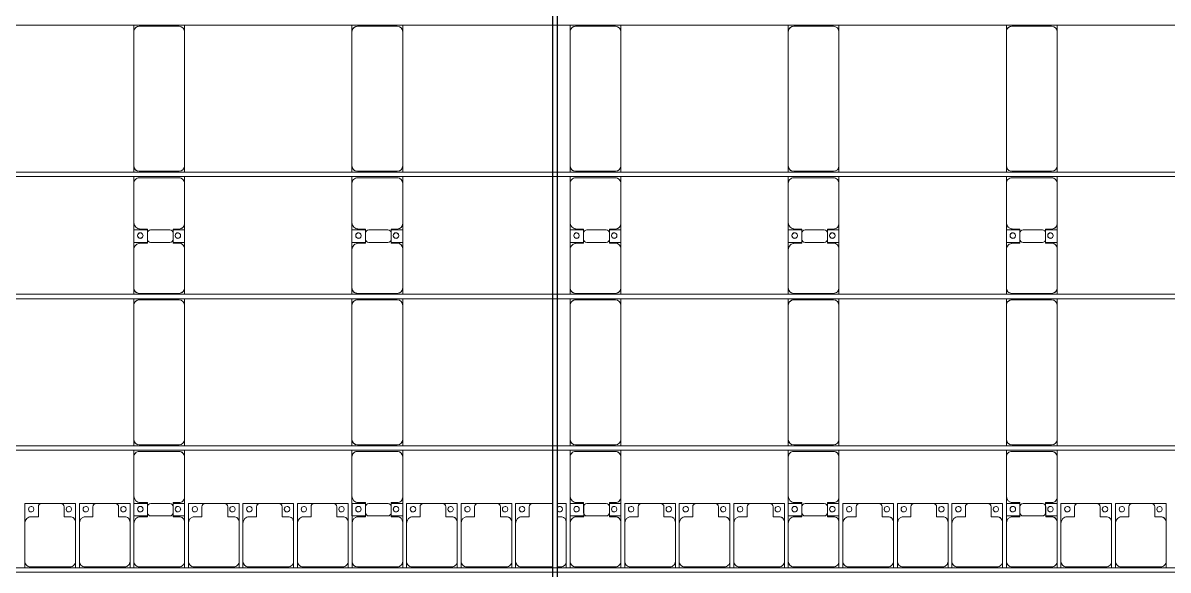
# Model space of a CAD drawing. Header units: millimetres. Extents: x -147246 to 112336, y -213734 to -86506.
# Drawn here: x -85365 to -74865, y -130845 to -125825 of the extents above; entities that cross this region are included whole.
import ezdxf

# ---------------------------------------------------------------- set-up
doc = ezdxf.new("R2010")
doc.units = ezdxf.units.MM
doc.layers.add('A-GENM', color=13, linetype='Continuous', lineweight=9)
doc.layers.add('S-BEAM', color=12, linetype='Continuous', lineweight=9)

# ---------------------------------------------------------------- blocks, each defined once
blk = doc.blocks.new('Dai phao do pin - DẢI PHAO ĐỠ PIN-30292-BỐ TRÍ KHUNG KẾT CẤU BÈ PIN 05')
at = {"layer": 'A-GENM', "color": 7}
for p, q in [((29439, 223), (29500, 223)), ((30730, 223), (29500, 223)), ((30730, 223), (30789, 223)), ((30829, 223), (30890, 223)), ((31260, 223), (30890, 223)), ((31260, 223), (31432, 223)), ((31318, 223), (31490, 223)), ((31318, 118), (31318, 223)), ((31432, 223), (31432, 118)), ((31850, 223), (31490, 223)), ((31850, 223), (31909, 223)), ((31949, 223), (32010, 223)), ((33240, 223), (32010, 223)), ((33240, 223), (33299, 223)), ((33339, 223), (33400, 223)), ((33770, 223), (33400, 223)), ((33770, 223), (33942, 223)), ((33942, 223), (33942, 118)), ((29450, 173), (29450, -192)), ((30780, -192), (30780, 173)), ((30840, 173), (30840, -192)), ((31310, 118), (31310, 173)), ((31402, 118), (31310, 118)), ((31440, 118), (31348, 118)), ((31440, 173), (31440, 118)), ((31900, -192), (31900, 173)), ((31960, 173), (31960, -192)), ((33290, -192), (33290, 173)), ((33350, 173), (33350, -192)), ((33820, 118), (33820, 173)), ((33912, 118), (33820, 118)), ((31318, 88), (31318, -88)), ((31432, -88), (31432, 88)), ((33942, -88), (33942, 88)), ((31310, -182), (31310, -118)), ((31310, -118), (31402, -118)), ((31318, -242), (31318, -118)), ((31348, -118), (31440, -118)), ((31432, -118), (31432, -242)), ((31440, -118), (31440, -182)), ((33820, -182), (33820, -118)), ((33820, -118), (33912, -118)), ((33942, -118), (33942, -242)), ((29500, -242), (29439, -242)), ((29500, -242), (30730, -242)), ((30789, -242), (30730, -242)), ((30890, -242), (30829, -242)), ((30890, -242), (31250, -242)), ((31432, -242), (31250, -242)), ((31500, -242), (31318, -242)), ((31500, -242), (31850, -242)), ((31909, -242), (31850, -242)), ((32010, -242), (31949, -242)), ((32010, -242), (33240, -242)), ((33299, -242), (33240, -242)), ((33400, -242), (33339, -242)), ((33400, -242), (33760, -242)), ((33942, -242), (33760, -242))]:
    blk.add_line(p, q, dxfattribs=at)
for centre, radius, start, end in [((29500, 173), 50, 90, 180), ((29500, 173), 50, 90, 180), ((30730, 173), 50, 0, 90), ((30730, 173), 50, 45, 90), ((30890, 173), 50, 90, 180), ((31260, 173), 50, 0, 90), ((31490, 173), 50, 90, 180), ((31850, 173), 50, 0, 90), ((32010, 173), 50, 90, 180), ((32010, 173), 50, 90, 180), ((33240, 173), 50, 0, 90), ((33240, 173), 50, 45, 90), ((33400, 173), 50, 90, 180), ((33770, 173), 50, 360, 90), ((30890, 173), 50, 135, 180), ((31260, 173), 50, 0, 45), ((31348, 88), 30, 90, 180), ((31369, 162), 25, 360, 180), ((31369, 162), 25, 180, 360), ((31371, 162), 25, 0, 180), ((31371, 162), 25, 180, 0), ((31402, 88), 30, 0, 90), ((31490, 173), 50, 135, 180), ((31850, 173), 50, 0, 45), ((33400, 173), 50, 135, 180), ((33770, 173), 50, 360, 45), ((33879, 162), 25, 360, 180), ((33879, 162), 25, 180, 360), ((33912, 88), 30, 0, 90), ((31348, -88), 30, 180, 270), ((31402, -88), 30, 270, 0), ((33912, -88), 30, 270, 0), ((29500, -192), 50, 180, 270), ((29500, -192), 50, 180, 255), ((30730, -192), 50, 270, 0), ((30730, -192), 50, 270, 345), ((30890, -192), 50, 180, 270), ((30890, -192), 50, 180, 225), ((31250, -182), 60, 270, 360), ((31250, -182), 60, 330, 0), ((31369, -183), 25, 360, 180), ((31369, -183), 25, 180, 360), ((31371, -183), 25, 360, 180), ((31371, -183), 25, 180, 360), ((31500, -182), 60, 180, 270), ((31500, -182), 60, 180, 210), ((31850, -192), 50, 270, 360), ((31850, -192), 50, 315, 0), ((32010, -192), 50, 180, 270), ((32010, -192), 50, 180, 255), ((33240, -192), 50, 270, 0), ((33240, -192), 50, 270, 345), ((33400, -192), 50, 180, 270), ((33400, -192), 50, 180, 225), ((33760, -182), 60, 270, 360), ((33760, -182), 60, 330, 360), ((33879, -183), 25, 0, 180), ((33879, -183), 25, 180, 0)]:
    blk.add_arc(centre, radius, start, end, dxfattribs=at)
blk = doc.blocks.new('Dai phao do pin - DẢI PHAO ĐỠ PIN-30323-BỐ TRÍ KHUNG KẾT CẤU BÈ PIN 05')
at = {"layer": 'A-GENM', "color": 7}
for p, q in [((29439, 223), (29500, 223)), ((30730, 223), (29500, 223)), ((30730, 223), (30789, 223)), ((30829, 223), (30890, 223)), ((31260, 223), (30890, 223)), ((31260, 223), (31432, 223)), ((31318, 223), (31490, 223)), ((31318, 118), (31318, 223)), ((31432, 223), (31432, 118)), ((31850, 223), (31490, 223)), ((31850, 223), (31909, 223)), ((31949, 223), (32010, 223)), ((33240, 223), (32010, 223)), ((33240, 223), (33299, 223)), ((33339, 223), (33400, 223)), ((33770, 223), (33400, 223)), ((33770, 223), (33942, 223)), ((33942, 223), (33942, 118)), ((29450, 173), (29450, -192)), ((30780, -192), (30780, 173)), ((30840, 173), (30840, -192)), ((31310, 118), (31310, 173)), ((31402, 118), (31310, 118)), ((31440, 118), (31348, 118)), ((31440, 173), (31440, 118)), ((31900, -192), (31900, 173)), ((31960, 173), (31960, -192)), ((33290, -192), (33290, 173)), ((33350, 173), (33350, -192)), ((33820, 118), (33820, 173)), ((33912, 118), (33820, 118)), ((31318, 88), (31318, -88)), ((31432, -88), (31432, 88)), ((33942, -88), (33942, 88)), ((31310, -182), (31310, -118)), ((31310, -118), (31402, -118)), ((31318, -242), (31318, -118)), ((31348, -118), (31440, -118)), ((31432, -118), (31432, -242)), ((31440, -118), (31440, -182)), ((33820, -182), (33820, -118)), ((33820, -118), (33912, -118)), ((33942, -118), (33942, -242)), ((29500, -242), (29439, -242)), ((29500, -242), (30730, -242)), ((30789, -242), (30730, -242)), ((30890, -242), (30829, -242)), ((30890, -242), (31250, -242)), ((31432, -242), (31250, -242)), ((31500, -242), (31318, -242)), ((31500, -242), (31850, -242)), ((31909, -242), (31850, -242)), ((32010, -242), (31949, -242)), ((32010, -242), (33240, -242)), ((33299, -242), (33240, -242)), ((33400, -242), (33339, -242)), ((33400, -242), (33760, -242)), ((33942, -242), (33760, -242))]:
    blk.add_line(p, q, dxfattribs=at)
for centre, radius, start, end in [((29500, 173), 50, 90, 180), ((29500, 173), 50, 90, 180), ((30730, 173), 50, 0, 90), ((30730, 173), 50, 45, 90), ((30890, 173), 50, 90, 180), ((31260, 173), 50, 0, 90), ((31490, 173), 50, 90, 180), ((31850, 173), 50, 0, 90), ((32010, 173), 50, 90, 180), ((32010, 173), 50, 90, 180), ((33240, 173), 50, 0, 90), ((33240, 173), 50, 45, 90), ((33400, 173), 50, 90, 180), ((33770, 173), 50, 360, 90), ((30890, 173), 50, 135, 180), ((31260, 173), 50, 0, 45), ((31348, 88), 30, 90, 180), ((31369, 162), 25, 360, 180), ((31369, 162), 25, 180, 360), ((31371, 162), 25, 0, 180), ((31371, 162), 25, 180, 0), ((31402, 88), 30, 0, 90), ((31490, 173), 50, 135, 180), ((31850, 173), 50, 0, 45), ((33400, 173), 50, 135, 180), ((33770, 173), 50, 360, 45), ((33879, 162), 25, 360, 180), ((33879, 162), 25, 180, 360), ((33912, 88), 30, 0, 90), ((31348, -88), 30, 180, 270), ((31402, -88), 30, 270, 0), ((33912, -88), 30, 270, 0), ((29500, -192), 50, 180, 270), ((29500, -192), 50, 180, 255), ((30730, -192), 50, 270, 0), ((30730, -192), 50, 270, 345), ((30890, -192), 50, 180, 270), ((30890, -192), 50, 180, 225), ((31250, -182), 60, 270, 360), ((31250, -182), 60, 330, 0), ((31369, -183), 25, 360, 180), ((31369, -183), 25, 180, 360), ((31371, -183), 25, 360, 180), ((31371, -183), 25, 180, 360), ((31500, -182), 60, 180, 270), ((31500, -182), 60, 180, 210), ((31850, -192), 50, 270, 360), ((31850, -192), 50, 315, 353.6636), ((32010, -192), 50, 180, 270), ((32010, -192), 50, 186.3361, 255), ((33240, -192), 50, 270, 0), ((33240, -192), 50, 270, 345), ((33400, -192), 50, 180, 270), ((33400, -192), 50, 186.3297, 225), ((33760, -182), 60, 270, 360), ((33760, -182), 60, 330, 360), ((33879, -183), 25, 0, 180), ((33879, -183), 25, 180, 0)]:
    blk.add_arc(centre, radius, start, end, dxfattribs=at)
blk = doc.blocks.new('Dai phao do pin - DẢI PHAO ĐỠ PIN-30354-BỐ TRÍ KHUNG KẾT CẤU BÈ PIN 05')
at = {"layer": 'A-GENM', "color": 7}
for p, q in [((29439, 223), (29500, 223)), ((30730, 223), (29500, 223)), ((30730, 223), (30789, 223)), ((30829, 223), (30890, 223)), ((31260, 223), (30890, 223)), ((31260, 223), (31432, 223)), ((31318, 223), (31490, 223)), ((31318, 118), (31318, 223)), ((31432, 223), (31432, 118)), ((31850, 223), (31490, 223)), ((31850, 223), (31909, 223)), ((31949, 223), (32010, 223)), ((33240, 223), (32010, 223)), ((33240, 223), (33299, 223)), ((33339, 223), (33400, 223)), ((33770, 223), (33400, 223)), ((33770, 223), (33942, 223)), ((33942, 223), (33942, 118)), ((29450, 173), (29450, -192)), ((30780, -192), (30780, 173)), ((30840, 173), (30840, -192)), ((31310, 118), (31310, 173)), ((31402, 118), (31310, 118)), ((31440, 118), (31348, 118)), ((31440, 173), (31440, 118)), ((31900, -192), (31900, 173)), ((31960, 173), (31960, -192)), ((33290, -192), (33290, 173)), ((33350, 173), (33350, -192)), ((33820, 118), (33820, 173)), ((33912, 118), (33820, 118)), ((31318, 88), (31318, -88)), ((31432, -88), (31432, 88)), ((33942, -88), (33942, 88)), ((31310, -182), (31310, -118)), ((31310, -118), (31402, -118)), ((31318, -242), (31318, -118)), ((31348, -118), (31440, -118)), ((31432, -118), (31432, -242)), ((31440, -118), (31440, -182)), ((33820, -182), (33820, -118)), ((33820, -118), (33912, -118)), ((33942, -118), (33942, -242)), ((29500, -242), (29439, -242)), ((29500, -242), (30730, -242)), ((30789, -242), (30730, -242)), ((30890, -242), (30829, -242)), ((30890, -242), (31250, -242)), ((31432, -242), (31250, -242)), ((31500, -242), (31318, -242)), ((31500, -242), (31850, -242)), ((31909, -242), (31850, -242)), ((32010, -242), (31949, -242)), ((32010, -242), (33240, -242)), ((33299, -242), (33240, -242)), ((33400, -242), (33339, -242)), ((33400, -242), (33760, -242)), ((33942, -242), (33760, -242))]:
    blk.add_line(p, q, dxfattribs=at)
for centre, radius, start, end in [((29500, 173), 50, 90, 180), ((29500, 173), 50, 90, 180), ((30730, 173), 50, 0, 90), ((30730, 173), 50, 45, 90), ((30890, 173), 50, 90, 180), ((31260, 173), 50, 0, 90), ((31490, 173), 50, 90, 180), ((31850, 173), 50, 0, 90), ((32010, 173), 50, 90, 180), ((32010, 173), 50, 90, 180), ((33240, 173), 50, 0, 90), ((33240, 173), 50, 45, 90), ((33400, 173), 50, 90, 180), ((33770, 173), 50, 360, 90), ((30890, 173), 50, 135, 180), ((31260, 173), 50, 0, 45), ((31348, 88), 30, 90, 180), ((31369, 162), 25, 360, 180), ((31369, 162), 25, 180, 360), ((31371, 162), 25, 0, 180), ((31371, 162), 25, 180, 0), ((31402, 88), 30, 0, 90), ((31490, 173), 50, 135, 180), ((31850, 173), 50, 0, 45), ((33400, 173), 50, 135, 180), ((33770, 173), 50, 360, 45), ((33879, 162), 25, 360, 180), ((33879, 162), 25, 180, 360), ((33912, 88), 30, 0, 90), ((31348, -88), 30, 180, 270), ((31402, -88), 30, 270, 0), ((33912, -88), 30, 270, 0), ((29500, -192), 50, 180, 270), ((29500, -192), 50, 180, 255), ((30730, -192), 50, 270, 0), ((30730, -192), 50, 270, 345), ((30890, -192), 50, 180, 270), ((30890, -192), 50, 180, 225), ((31250, -182), 60, 270, 360), ((31250, -182), 60, 330, 0), ((31369, -183), 25, 360, 180), ((31369, -183), 25, 180, 360), ((31371, -183), 25, 360, 180), ((31371, -183), 25, 180, 360), ((31500, -182), 60, 180, 270), ((31500, -182), 60, 180, 210), ((31850, -192), 50, 270, 360), ((31850, -192), 50, 315, 0), ((32010, -192), 50, 180, 270), ((32010, -192), 50, 180, 255), ((33240, -192), 50, 270, 0), ((33240, -192), 50, 270, 345), ((33400, -192), 50, 180, 270), ((33400, -192), 50, 180, 225), ((33760, -182), 60, 270, 360), ((33760, -182), 60, 330, 360), ((33879, -183), 25, 0, 180), ((33879, -183), 25, 180, 0)]:
    blk.add_arc(centre, radius, start, end, dxfattribs=at)
blk = doc.blocks.new('Dai phao do pin - DẢI PHAO ĐỠ PIN-30385-BỐ TRÍ KHUNG KẾT CẤU BÈ PIN 05')
at = {"layer": 'A-GENM', "color": 7}
for p, q in [((29439, 223), (29500, 223)), ((30730, 223), (29500, 223)), ((30730, 223), (30789, 223)), ((30829, 223), (30890, 223)), ((31260, 223), (30890, 223)), ((31260, 223), (31432, 223)), ((31318, 223), (31490, 223)), ((31318, 118), (31318, 223)), ((31432, 223), (31432, 118)), ((31850, 223), (31490, 223)), ((31850, 223), (31909, 223)), ((31949, 223), (32010, 223)), ((33240, 223), (32010, 223)), ((33240, 223), (33299, 223)), ((33339, 223), (33400, 223)), ((33770, 223), (33400, 223)), ((33770, 223), (33942, 223)), ((33942, 223), (33942, 118)), ((29450, 173), (29450, -192)), ((30780, -192), (30780, 173)), ((30840, 173), (30840, -192)), ((31310, 118), (31310, 173)), ((31402, 118), (31310, 118)), ((31440, 118), (31348, 118)), ((31440, 173), (31440, 118)), ((31900, -192), (31900, 173)), ((31960, 173), (31960, -192)), ((33290, -192), (33290, 173)), ((33350, 173), (33350, -192)), ((33820, 118), (33820, 173)), ((33912, 118), (33820, 118)), ((31318, 88), (31318, -88)), ((31432, -88), (31432, 88)), ((33942, -88), (33942, 88)), ((31310, -182), (31310, -118)), ((31310, -118), (31402, -118)), ((31318, -242), (31318, -118)), ((31348, -118), (31440, -118)), ((31432, -118), (31432, -242)), ((31440, -118), (31440, -182)), ((33820, -182), (33820, -118)), ((33820, -118), (33912, -118)), ((33942, -118), (33942, -242)), ((29500, -242), (29439, -242)), ((29500, -242), (30730, -242)), ((30789, -242), (30730, -242)), ((30890, -242), (30829, -242)), ((30890, -242), (31250, -242)), ((31432, -242), (31250, -242)), ((31500, -242), (31318, -242)), ((31500, -242), (31850, -242)), ((31909, -242), (31850, -242)), ((32010, -242), (31949, -242)), ((32010, -242), (33240, -242)), ((33299, -242), (33240, -242)), ((33400, -242), (33339, -242)), ((33400, -242), (33760, -242)), ((33942, -242), (33760, -242))]:
    blk.add_line(p, q, dxfattribs=at)
for centre, radius, start, end in [((29500, 173), 50, 90, 180), ((29500, 173), 50, 90, 180), ((30730, 173), 50, 0, 90), ((30730, 173), 50, 45, 90), ((30890, 173), 50, 90, 180), ((31260, 173), 50, 0, 90), ((31490, 173), 50, 90, 180), ((31850, 173), 50, 0, 90), ((32010, 173), 50, 90, 180), ((32010, 173), 50, 90, 180), ((33240, 173), 50, 0, 90), ((33240, 173), 50, 45, 90), ((33400, 173), 50, 90, 180), ((33770, 173), 50, 360, 90), ((30890, 173), 50, 135, 180), ((31260, 173), 50, 0, 45), ((31348, 88), 30, 90, 180), ((31369, 162), 25, 360, 180), ((31369, 162), 25, 180, 360), ((31371, 162), 25, 0, 180), ((31371, 162), 25, 180, 0), ((31402, 88), 30, 0, 90), ((31490, 173), 50, 135, 180), ((31850, 173), 50, 0, 45), ((33400, 173), 50, 135, 180), ((33770, 173), 50, 360, 45), ((33879, 162), 25, 360, 180), ((33879, 162), 25, 180, 360), ((33912, 88), 30, 0, 90), ((31348, -88), 30, 180, 270), ((31402, -88), 30, 270, 0), ((33912, -88), 30, 270, 0), ((29500, -192), 50, 180, 270), ((29500, -192), 50, 180, 255), ((30730, -192), 50, 270, 0), ((30730, -192), 50, 270, 345), ((30890, -192), 50, 180, 270), ((30890, -192), 50, 180, 225), ((31250, -182), 60, 270, 360), ((31250, -182), 60, 330, 0), ((31369, -183), 25, 360, 180), ((31369, -183), 25, 180, 360), ((31371, -183), 25, 360, 180), ((31371, -183), 25, 180, 360), ((31500, -182), 60, 180, 270), ((31500, -182), 60, 180, 210), ((31850, -192), 50, 270, 360), ((31850, -192), 50, 315, 0), ((32010, -192), 50, 180, 270), ((32010, -192), 50, 180, 255), ((33240, -192), 50, 270, 0), ((33240, -192), 50, 270, 345), ((33400, -192), 50, 180, 270), ((33400, -192), 50, 180, 225), ((33760, -182), 60, 270, 360), ((33760, -182), 60, 330, 360), ((33879, -183), 25, 0, 180), ((33879, -183), 25, 180, 0)]:
    blk.add_arc(centre, radius, start, end, dxfattribs=at)
blk = doc.blocks.new('Dai phao do pin - DẢI PHAO ĐỠ PIN-30416-BỐ TRÍ KHUNG KẾT CẤU BÈ PIN 05')
at = {"layer": 'A-GENM', "color": 7}
for p, q in [((29439, 223), (29500, 223)), ((30730, 223), (29500, 223)), ((30730, 223), (30789, 223)), ((30829, 223), (30890, 223)), ((31260, 223), (30890, 223)), ((31260, 223), (31432, 223)), ((31318, 223), (31490, 223)), ((31318, 118), (31318, 223)), ((31432, 223), (31432, 118)), ((31850, 223), (31490, 223)), ((31850, 223), (31909, 223)), ((31949, 223), (32010, 223)), ((33240, 223), (32010, 223)), ((33240, 223), (33299, 223)), ((33339, 223), (33400, 223)), ((33770, 223), (33400, 223)), ((33770, 223), (33942, 223)), ((33942, 223), (33942, 118)), ((29450, 173), (29450, -192)), ((30780, -192), (30780, 173)), ((30840, 173), (30840, -192)), ((31310, 118), (31310, 173)), ((31402, 118), (31310, 118)), ((31440, 118), (31348, 118)), ((31440, 173), (31440, 118)), ((31900, -192), (31900, 173)), ((31960, 173), (31960, -192)), ((33290, -192), (33290, 173)), ((33350, 173), (33350, -192)), ((33820, 118), (33820, 173)), ((33912, 118), (33820, 118)), ((31318, 88), (31318, -88)), ((31432, -88), (31432, 88)), ((33942, -88), (33942, 88)), ((31310, -182), (31310, -118)), ((31310, -118), (31402, -118)), ((31318, -242), (31318, -118)), ((31348, -118), (31440, -118)), ((31432, -118), (31432, -242)), ((31440, -118), (31440, -182)), ((33820, -182), (33820, -118)), ((33820, -118), (33912, -118)), ((33942, -118), (33942, -242)), ((29500, -242), (29439, -242)), ((29500, -242), (30730, -242)), ((30789, -242), (30730, -242)), ((30890, -242), (30829, -242)), ((30890, -242), (31250, -242)), ((31432, -242), (31250, -242)), ((31500, -242), (31318, -242)), ((31500, -242), (31850, -242)), ((31909, -242), (31850, -242)), ((32010, -242), (31949, -242)), ((32010, -242), (33240, -242)), ((33299, -242), (33240, -242)), ((33400, -242), (33339, -242)), ((33400, -242), (33760, -242)), ((33942, -242), (33760, -242))]:
    blk.add_line(p, q, dxfattribs=at)
for centre, radius, start, end in [((29500, 173), 50, 90, 180), ((29500, 173), 50, 90, 180), ((30730, 173), 50, 0, 90), ((30730, 173), 50, 45, 90), ((30890, 173), 50, 90, 180), ((31260, 173), 50, 0, 90), ((31490, 173), 50, 90, 180), ((31850, 173), 50, 0, 90), ((32010, 173), 50, 90, 180), ((32010, 173), 50, 90, 180), ((33240, 173), 50, 0, 90), ((33240, 173), 50, 45, 90), ((33400, 173), 50, 90, 180), ((33770, 173), 50, 360, 90), ((30890, 173), 50, 135, 180), ((31260, 173), 50, 0, 45), ((31348, 88), 30, 90, 180), ((31369, 162), 25, 360, 180), ((31369, 162), 25, 180, 360), ((31371, 162), 25, 0, 180), ((31371, 162), 25, 180, 0), ((31402, 88), 30, 0, 90), ((31490, 173), 50, 135, 180), ((31850, 173), 50, 0, 45), ((33400, 173), 50, 135, 180), ((33770, 173), 50, 360, 45), ((33879, 162), 25, 360, 180), ((33879, 162), 25, 180, 360), ((33912, 88), 30, 0, 90), ((31348, -88), 30, 180, 270), ((31402, -88), 30, 270, 0), ((33912, -88), 30, 270, 0), ((29500, -192), 50, 180, 270), ((29500, -192), 50, 180, 255), ((30730, -192), 50, 270, 0), ((30730, -192), 50, 270, 345), ((30890, -192), 50, 180, 270), ((30890, -192), 50, 180, 225), ((31250, -182), 60, 270, 360), ((31250, -182), 60, 330, 0), ((31369, -183), 25, 360, 180), ((31369, -183), 25, 180, 360), ((31371, -183), 25, 360, 180), ((31371, -183), 25, 180, 360), ((31500, -182), 60, 180, 270), ((31500, -182), 60, 180, 210), ((31850, -192), 50, 270, 360), ((31850, -192), 50, 315, 0), ((32010, -192), 50, 180, 270), ((32010, -192), 50, 180, 255), ((33240, -192), 50, 270, 0), ((33240, -192), 50, 270, 345), ((33400, -192), 50, 180, 270), ((33400, -192), 50, 180, 225), ((33760, -182), 60, 270, 360), ((33760, -182), 60, 330, 360), ((33879, -183), 25, 0, 180), ((33879, -183), 25, 180, 0)]:
    blk.add_arc(centre, radius, start, end, dxfattribs=at)
blk = doc.blocks.new('Dải phao đi lại kèm đỡ invester - DẢI PHAO ĐI LẠI-14853-BỐ TRÍ KHUNG KẾT CẤU BÈ PIN 05')
at = {"layer": 'A-GENM', "color": 7}
for p, q in [((54758, 1312), (54912, 1312)), ((54758, 1130), (54758, 1312)), ((54882, 1282), (54882, 1190)), ((55088, 1312), (54912, 1312)), ((55088, 1312), (55223, 1312)), ((55118, 1190), (55118, 1282)), ((55223, 1312), (55223, 1140)), ((55258, 1312), (55412, 1312)), ((55258, 1130), (55258, 1312)), ((55382, 1282), (55382, 1190)), ((55588, 1312), (55412, 1312)), ((55588, 1312), (55723, 1312)), ((55618, 1190), (55618, 1282)), ((55723, 1312), (55723, 1140)), ((55758, 1312), (55882, 1312)), ((55758, 1130), (55758, 1312)), ((55882, 1282), (55882, 1190)), ((56088, 1312), (55912, 1312)), ((56118, 1312), (56223, 1312)), ((56118, 1190), (56118, 1282)), ((56223, 1312), (56223, 1140)), ((56258, 1312), (56412, 1312)), ((56258, 1130), (56258, 1312)), ((56382, 1282), (56382, 1190)), ((56588, 1312), (56412, 1312)), ((56588, 1312), (56723, 1312)), ((56618, 1190), (56618, 1282)), ((56723, 1312), (56723, 1140)), ((56758, 1312), (56912, 1312)), ((56758, 1130), (56758, 1312)), ((56882, 1282), (56882, 1190)), ((57088, 1312), (56912, 1312)), ((57088, 1312), (57223, 1312)), ((57118, 1190), (57118, 1282)), ((57223, 1312), (57223, 1140)), ((57258, 1312), (57412, 1312)), ((57258, 1130), (57258, 1312)), ((57382, 1282), (57382, 1190)), ((57588, 1312), (57412, 1312)), ((57588, 1312), (57723, 1312)), ((57618, 1190), (57618, 1282)), ((57723, 1312), (57723, 1140)), ((57758, 1312), (57882, 1312)), ((57758, 1130), (57758, 1312)), ((57882, 1282), (57882, 1190)), ((58088, 1312), (57912, 1312)), ((58118, 1312), (58223, 1312)), ((58118, 1190), (58118, 1282)), ((58223, 1312), (58223, 1140)), ((58258, 1312), (58412, 1312)), ((58258, 1130), (58258, 1312)), ((58382, 1282), (58382, 1190)), ((58588, 1312), (58412, 1312)), ((58588, 1312), (58723, 1312)), ((58618, 1190), (58618, 1282)), ((58723, 1312), (58723, 1140)), ((58758, 1312), (58912, 1312)), ((58758, 1130), (58758, 1312)), ((58882, 1282), (58882, 1190)), ((59088, 1312), (58912, 1312)), ((59088, 1312), (59223, 1312)), ((59118, 1190), (59118, 1282)), ((59223, 1312), (59223, 1140)), ((59258, 1312), (59412, 1312)), ((59258, 1130), (59258, 1312)), ((59382, 1282), (59382, 1190)), ((59588, 1312), (59412, 1312)), ((59588, 1312), (59600, 1312)), ((59640, 1312), (59723, 1312)), ((59723, 1312), (59723, 1140)), ((59758, 1312), (59882, 1312)), ((59758, 1130), (59758, 1312)), ((59882, 1282), (59882, 1190)), ((60088, 1312), (59912, 1312)), ((60118, 1312), (60223, 1312)), ((60118, 1190), (60118, 1282)), ((60223, 1312), (60223, 1140)), ((60258, 1312), (60412, 1312)), ((60258, 1130), (60258, 1312)), ((60382, 1282), (60382, 1190)), ((60588, 1312), (60412, 1312)), ((60588, 1312), (60723, 1312)), ((60618, 1190), (60618, 1282)), ((60723, 1312), (60723, 1140)), ((60758, 1312), (60912, 1312)), ((60758, 1130), (60758, 1312)), ((60882, 1282), (60882, 1190)), ((61088, 1312), (60912, 1312)), ((61088, 1312), (61223, 1312)), ((61118, 1190), (61118, 1282)), ((61223, 1312), (61223, 1140)), ((61258, 1312), (61412, 1312)), ((61258, 1130), (61258, 1312)), ((61382, 1282), (61382, 1190)), ((61588, 1312), (61412, 1312)), ((61588, 1312), (61723, 1312)), ((61618, 1190), (61618, 1282)), ((61723, 1312), (61723, 1140)), ((61758, 1312), (61882, 1312)), ((61758, 1130), (61758, 1312)), ((61882, 1282), (61882, 1190)), ((62088, 1312), (61912, 1312)), ((62118, 1312), (62223, 1312)), ((62118, 1190), (62118, 1282)), ((62223, 1312), (62223, 1140)), ((62258, 1312), (62412, 1312)), ((62258, 1130), (62258, 1312)), ((62382, 1282), (62382, 1190)), ((62588, 1312), (62412, 1312)), ((62588, 1312), (62723, 1312)), ((62618, 1190), (62618, 1282)), ((62723, 1312), (62723, 1140)), ((62758, 1312), (62912, 1312)), ((62758, 1130), (62758, 1312)), ((62882, 1282), (62882, 1190)), ((63088, 1312), (62912, 1312)), ((63088, 1312), (63223, 1312)), ((63118, 1190), (63118, 1282)), ((63223, 1312), (63223, 1140)), ((63258, 1312), (63412, 1312)), ((63258, 1130), (63258, 1312)), ((63382, 1282), (63382, 1190)), ((63588, 1312), (63412, 1312)), ((63588, 1312), (63723, 1312)), ((63618, 1190), (63618, 1282)), ((63723, 1312), (63723, 1140)), ((63758, 1312), (63882, 1312)), ((63758, 1130), (63758, 1312)), ((63882, 1282), (63882, 1190)), ((64088, 1312), (63912, 1312)), ((64118, 1312), (64223, 1312)), ((64118, 1190), (64118, 1282)), ((64223, 1312), (64223, 1140)), ((64258, 1312), (64412, 1312)), ((64258, 1130), (64258, 1312)), ((64382, 1282), (64382, 1190)), ((64588, 1312), (64412, 1312)), ((64588, 1312), (64723, 1312)), ((64618, 1190), (64618, 1282)), ((64723, 1312), (64723, 1140)), ((64758, 1312), (64912, 1312)), ((64758, 1130), (64758, 1312)), ((64882, 1282), (64882, 1190)), ((65088, 1312), (64912, 1312)), ((65088, 1312), (65223, 1312)), ((65118, 1190), (65118, 1282)), ((65223, 1312), (65223, 1140)), ((54882, 1190), (54818, 1190)), ((55173, 1190), (55118, 1190)), ((55382, 1190), (55318, 1190)), ((55673, 1190), (55618, 1190)), ((55882, 1190), (55818, 1190)), ((56173, 1190), (56118, 1190)), ((56382, 1190), (56318, 1190)), ((56673, 1190), (56618, 1190)), ((56882, 1190), (56818, 1190)), ((57173, 1190), (57118, 1190)), ((57382, 1190), (57318, 1190)), ((57673, 1190), (57618, 1190)), ((57882, 1190), (57818, 1190)), ((58173, 1190), (58118, 1190)), ((58382, 1190), (58318, 1190)), ((58673, 1190), (58618, 1190)), ((58882, 1190), (58818, 1190)), ((59173, 1190), (59118, 1190)), ((59382, 1190), (59318, 1190)), ((59673, 1190), (59640, 1190)), ((59882, 1190), (59818, 1190)), ((60173, 1190), (60118, 1190)), ((60382, 1190), (60318, 1190)), ((60673, 1190), (60618, 1190)), ((60882, 1190), (60818, 1190)), ((61173, 1190), (61118, 1190)), ((61382, 1190), (61318, 1190)), ((61673, 1190), (61618, 1190)), ((61882, 1190), (61818, 1190)), ((62173, 1190), (62118, 1190)), ((62382, 1190), (62318, 1190)), ((62673, 1190), (62618, 1190)), ((62882, 1190), (62818, 1190)), ((63173, 1190), (63118, 1190)), ((63382, 1190), (63318, 1190)), ((63673, 1190), (63618, 1190)), ((63882, 1190), (63818, 1190)), ((64173, 1190), (64118, 1190)), ((64382, 1190), (64318, 1190)), ((64673, 1190), (64618, 1190)), ((64882, 1190), (64818, 1190)), ((65173, 1190), (65118, 1190)), ((54758, 1130), (54758, 780)), ((55223, 780), (55223, 1140)), ((55258, 1130), (55258, 780)), ((55723, 780), (55723, 1140)), ((55758, 1130), (55758, 780)), ((56223, 780), (56223, 1140)), ((56258, 1130), (56258, 780)), ((56723, 780), (56723, 1140)), ((56758, 1130), (56758, 780)), ((57223, 780), (57223, 1140)), ((57258, 1130), (57258, 780)), ((57723, 780), (57723, 1140)), ((57758, 1130), (57758, 780)), ((58223, 780), (58223, 1140)), ((58258, 1130), (58258, 780)), ((58723, 780), (58723, 1140)), ((58758, 1130), (58758, 780)), ((59223, 780), (59223, 1140)), ((59258, 1130), (59258, 780)), ((59723, 780), (59723, 1140)), ((59758, 1130), (59758, 780)), ((60223, 780), (60223, 1140)), ((60258, 1130), (60258, 780)), ((60723, 780), (60723, 1140)), ((60758, 1130), (60758, 780)), ((61223, 780), (61223, 1140)), ((61258, 1130), (61258, 780)), ((61723, 780), (61723, 1140)), ((61758, 1130), (61758, 780)), ((62223, 780), (62223, 1140)), ((62258, 1130), (62258, 780)), ((62723, 780), (62723, 1140)), ((62758, 1130), (62758, 780)), ((63223, 780), (63223, 1140)), ((63258, 1130), (63258, 780)), ((63723, 780), (63723, 1140)), ((63758, 1130), (63758, 780)), ((64223, 780), (64223, 1140)), ((64258, 1130), (64258, 780)), ((64723, 780), (64723, 1140)), ((64758, 1130), (64758, 780)), ((65223, 780), (65223, 1140)), ((54758, 721), (54758, 780)), ((55223, 780), (55223, 721)), ((55258, 721), (55258, 780)), ((55723, 780), (55723, 721)), ((55758, 721), (55758, 780)), ((56223, 780), (56223, 721)), ((56258, 721), (56258, 780)), ((56723, 780), (56723, 721)), ((56758, 721), (56758, 780)), ((57223, 780), (57223, 721)), ((57258, 721), (57258, 780)), ((57723, 780), (57723, 721)), ((57758, 721), (57758, 780)), ((58223, 780), (58223, 721)), ((58258, 721), (58258, 780)), ((58723, 780), (58723, 721)), ((58758, 721), (58758, 780)), ((59223, 780), (59223, 721)), ((59258, 721), (59258, 780)), ((59723, 780), (59723, 721)), ((59758, 721), (59758, 780)), ((60223, 780), (60223, 721)), ((60258, 721), (60258, 780)), ((60723, 780), (60723, 721)), ((60758, 721), (60758, 780)), ((61223, 780), (61223, 721)), ((61258, 721), (61258, 780)), ((61723, 780), (61723, 721)), ((61758, 721), (61758, 780)), ((62223, 780), (62223, 721)), ((62258, 721), (62258, 780)), ((62723, 780), (62723, 721)), ((62758, 721), (62758, 780)), ((63223, 780), (63223, 721)), ((63258, 721), (63258, 780)), ((63723, 780), (63723, 721)), ((63758, 721), (63758, 780)), ((64223, 780), (64223, 721)), ((64258, 721), (64258, 780)), ((64723, 780), (64723, 721)), ((64758, 721), (64758, 780)), ((65223, 780), (65223, 721)), ((54808, 730), (55173, 730)), ((55308, 730), (55673, 730)), ((55808, 730), (56173, 730)), ((56308, 730), (56673, 730)), ((56808, 730), (57173, 730)), ((57308, 730), (57673, 730)), ((57808, 730), (58173, 730)), ((58308, 730), (58673, 730)), ((58808, 730), (59173, 730)), ((59308, 730), (59600, 730)), ((59640, 730), (59673, 730)), ((59808, 730), (60173, 730)), ((60308, 730), (60673, 730)), ((60808, 730), (61173, 730)), ((61308, 730), (61673, 730)), ((61808, 730), (62173, 730)), ((62308, 730), (62673, 730)), ((62808, 730), (63173, 730)), ((63308, 730), (63673, 730)), ((63808, 730), (64173, 730)), ((64308, 730), (64673, 730)), ((64808, 730), (65173, 730))]:
    blk.add_line(p, q, dxfattribs=at)
for centre, radius, start, end in [((54817, 1259), 25, 90, 270), ((54817, 1259), 25, 270, 90), ((54912, 1282), 30, 90, 180), ((54912, 1282), 30, 90, 150), ((55088, 1282), 30, 0, 90), ((55088, 1282), 30, 30, 90), ((55162, 1259), 25, 90, 270), ((55162, 1259), 25, 270, 90), ((55317, 1259), 25, 90, 270), ((55317, 1259), 25, 270, 90), ((55412, 1282), 30, 90, 180), ((55412, 1282), 30, 90, 150), ((55588, 1282), 30, 0, 90), ((55588, 1282), 30, 30, 90), ((55662, 1259), 25, 90, 270), ((55662, 1259), 25, 270, 90), ((55817, 1259), 25, 90, 270), ((55817, 1259), 25, 270, 90), ((55912, 1282), 30, 90, 180), ((56088, 1282), 30, 0, 90), ((56162, 1259), 25, 90, 270), ((56162, 1259), 25, 270, 90), ((56317, 1259), 25, 90, 270), ((56317, 1259), 25, 270, 90), ((56412, 1282), 30, 90, 180), ((56412, 1282), 30, 90, 150), ((56588, 1282), 30, 0, 90), ((56588, 1282), 30, 30, 90), ((56662, 1259), 25, 90, 270), ((56662, 1259), 25, 270, 90), ((56817, 1259), 25, 90, 270), ((56817, 1259), 25, 270, 90), ((56912, 1282), 30, 90, 180), ((56912, 1282), 30, 90, 150), ((57088, 1282), 30, 0, 90), ((57088, 1282), 30, 30, 90), ((57162, 1259), 25, 90, 270), ((57162, 1259), 25, 270, 90), ((57317, 1259), 25, 90, 270), ((57317, 1259), 25, 270, 90), ((57412, 1282), 30, 90, 180), ((57412, 1282), 30, 90, 150), ((57588, 1282), 30, 0, 90), ((57588, 1282), 30, 30, 90), ((57662, 1259), 25, 90, 270), ((57662, 1259), 25, 270, 90), ((57817, 1259), 25, 90, 270), ((57817, 1259), 25, 270, 90), ((57912, 1282), 30, 90, 180), ((58088, 1282), 30, 0, 90), ((58162, 1259), 25, 90, 270), ((58162, 1259), 25, 270, 90), ((58317, 1259), 25, 90, 270), ((58317, 1259), 25, 270, 90), ((58412, 1282), 30, 90, 180), ((58412, 1282), 30, 90, 150), ((58588, 1282), 30, 0, 90), ((58588, 1282), 30, 30, 90), ((58662, 1259), 25, 90, 270), ((58662, 1259), 25, 270, 90), ((58817, 1259), 25, 90, 270), ((58817, 1259), 25, 270, 90), ((58912, 1282), 30, 90, 180), ((58912, 1282), 30, 90, 150), ((59088, 1282), 30, 360, 90), ((59088, 1282), 30, 30, 90), ((59162, 1259), 25, 90, 270), ((59162, 1259), 25, 270, 90), ((59317, 1259), 25, 90, 270), ((59317, 1259), 25, 270, 90), ((59412, 1282), 30, 90, 180), ((59412, 1282), 30, 90, 150), ((59588, 1282), 30, 75, 90), ((59588, 1282), 30, 75, 90), ((59662, 1259), 25, 90, 150), ((59662, 1259), 25, 270, 90), ((59817, 1259), 25, 90, 270), ((59817, 1259), 25, 270, 90), ((59912, 1282), 30, 90, 180), ((60088, 1282), 30, 360, 90), ((60162, 1259), 25, 90, 270), ((60162, 1259), 25, 270, 90), ((60317, 1259), 25, 90, 270), ((60317, 1259), 25, 270, 90), ((60412, 1282), 30, 90, 180), ((60412, 1282), 30, 90, 150), ((60588, 1282), 30, 0, 90), ((60588, 1282), 30, 30, 90), ((60662, 1259), 25, 90, 270), ((60662, 1259), 25, 270, 90), ((60817, 1259), 25, 90, 270), ((60817, 1259), 25, 270, 90), ((60912, 1282), 30, 90, 180), ((60912, 1282), 30, 90, 150), ((61088, 1282), 30, 0, 90), ((61088, 1282), 30, 30, 90), ((61162, 1259), 25, 90, 270), ((61162, 1259), 25, 270, 90), ((61317, 1259), 25, 90, 270), ((61317, 1259), 25, 270, 90), ((61412, 1282), 30, 90, 180), ((61412, 1282), 30, 90, 150), ((61588, 1282), 30, 0, 90), ((61588, 1282), 30, 30, 90), ((61662, 1259), 25, 90, 270), ((61662, 1259), 25, 270, 90), ((61817, 1259), 25, 90, 270), ((61817, 1259), 25, 270, 90), ((61912, 1282), 30, 90, 180), ((62088, 1282), 30, 0, 90), ((62162, 1259), 25, 90, 270), ((62162, 1259), 25, 270, 90), ((62317, 1259), 25, 90, 270), ((62317, 1259), 25, 270, 90), ((62412, 1282), 30, 90, 180), ((62412, 1282), 30, 90, 150), ((62588, 1282), 30, 0, 90), ((62588, 1282), 30, 30, 90), ((62662, 1259), 25, 90, 270), ((62662, 1259), 25, 270, 90), ((62817, 1259), 25, 90, 270), ((62817, 1259), 25, 270, 90), ((62912, 1282), 30, 90, 180), ((62912, 1282), 30, 90, 150), ((63088, 1282), 30, 0, 90), ((63088, 1282), 30, 30, 90), ((63162, 1259), 25, 90, 270), ((63162, 1259), 25, 270, 90), ((63317, 1259), 25, 90, 270), ((63317, 1259), 25, 270, 90), ((63412, 1282), 30, 90, 180), ((63412, 1282), 30, 90, 150), ((63588, 1282), 30, 0, 90), ((63588, 1282), 30, 30, 90), ((63662, 1259), 25, 90, 270), ((63662, 1259), 25, 270, 90), ((63817, 1259), 25, 90, 270), ((63817, 1259), 25, 270, 90), ((63912, 1282), 30, 90, 180), ((64088, 1282), 30, 0, 90), ((64162, 1259), 25, 90, 270), ((64162, 1259), 25, 270, 90), ((64317, 1259), 25, 90, 270), ((64317, 1259), 25, 270, 90), ((64412, 1282), 30, 90, 180), ((64412, 1282), 30, 90, 150), ((64588, 1282), 30, 0, 90), ((64588, 1282), 30, 30, 90), ((64662, 1259), 25, 90, 270), ((64662, 1259), 25, 270, 90), ((64817, 1259), 25, 90, 270), ((64817, 1259), 25, 270, 90), ((64912, 1282), 30, 90, 180), ((64912, 1282), 30, 90, 150), ((65088, 1282), 30, 0, 90), ((65088, 1282), 30, 30, 90), ((65162, 1259), 25, 90, 270), ((65162, 1259), 25, 270, 90), ((54818, 1130), 60, 90, 180), ((54818, 1130), 60, 90, 120), ((55162, 1259), 25, 180, 195), ((55173, 1140), 50, 360, 90), ((55173, 1140), 50, 45, 90), ((55318, 1130), 60, 90, 180), ((55318, 1130), 60, 90, 120), ((55662, 1259), 25, 180, 195), ((55673, 1140), 50, 360, 90), ((55673, 1140), 50, 45, 90), ((55818, 1130), 60, 90, 180), ((55818, 1130), 60, 90, 120), ((56173, 1140), 50, 360, 90), ((56173, 1140), 50, 45, 90), ((56318, 1130), 60, 90, 180), ((56318, 1130), 60, 90, 120), ((56662, 1259), 25, 180, 195), ((56673, 1140), 50, 360, 90), ((56673, 1140), 50, 45, 90), ((56818, 1130), 60, 90, 180), ((56818, 1130), 60, 90, 120), ((57162, 1259), 25, 180, 195), ((57173, 1140), 50, 0, 90), ((57173, 1140), 50, 45, 90), ((57318, 1130), 60, 90, 180), ((57318, 1130), 60, 90, 120), ((57662, 1259), 25, 180, 195), ((57673, 1140), 50, 360, 90), ((57673, 1140), 50, 45, 90), ((57818, 1130), 60, 90, 180), ((57818, 1130), 60, 90, 120), ((58173, 1140), 50, 0, 90), ((58173, 1140), 50, 45, 90), ((58318, 1130), 60, 90, 180), ((58318, 1130), 60, 90, 120), ((58662, 1259), 25, 180, 195), ((58673, 1140), 50, 0, 90), ((58673, 1140), 50, 45, 90), ((58818, 1130), 60, 90, 180), ((58818, 1130), 60, 90, 120), ((59162, 1259), 25, 180, 195), ((59173, 1140), 50, 0, 90), ((59173, 1140), 50, 45, 90), ((59318, 1130), 60, 90, 180), ((59318, 1130), 60, 90, 120), ((59662, 1259), 25, 210, 270), ((59673, 1140), 50, 0, 90), ((59673, 1140), 50, 49.1117, 90), ((59818, 1130), 60, 90, 180), ((59818, 1130), 60, 90, 120), ((60173, 1140), 50, 0, 90), ((60173, 1140), 50, 45, 90), ((60318, 1130), 60, 90, 180), ((60318, 1130), 60, 90, 120), ((60662, 1259), 25, 180, 195), ((60673, 1140), 50, 0, 90), ((60673, 1140), 50, 45, 90), ((60818, 1130), 60, 90, 180), ((60818, 1130), 60, 90, 120), ((61162, 1259), 25, 180, 195), ((61173, 1140), 50, 0, 90), ((61173, 1140), 50, 45, 90), ((61318, 1130), 60, 90, 180), ((61318, 1130), 60, 90, 120), ((61662, 1259), 25, 180, 195), ((61673, 1140), 50, 0, 90), ((61673, 1140), 50, 45, 90), ((61818, 1130), 60, 90, 180), ((61818, 1130), 60, 90, 120), ((62173, 1140), 50, 360, 90), ((62173, 1140), 50, 45, 90), ((62318, 1130), 60, 90, 180), ((62318, 1130), 60, 90, 120), ((62662, 1259), 25, 180, 195), ((62673, 1140), 50, 0, 90), ((62673, 1140), 50, 45, 90), ((62818, 1130), 60, 90, 180), ((62818, 1130), 60, 90, 120), ((63162, 1259), 25, 180, 195), ((63173, 1140), 50, 360, 90), ((63173, 1140), 50, 45, 90), ((63318, 1130), 60, 90, 180), ((63318, 1130), 60, 90, 120), ((63662, 1259), 25, 180, 195), ((63673, 1140), 50, 0, 90), ((63673, 1140), 50, 45, 90), ((63818, 1130), 60, 90, 180), ((63818, 1130), 60, 90, 120), ((64173, 1140), 50, 0, 90), ((64173, 1140), 50, 45, 90), ((64318, 1130), 60, 90, 180), ((64318, 1130), 60, 90, 120), ((64662, 1259), 25, 180, 195), ((64673, 1140), 50, 360, 90), ((64673, 1140), 50, 45, 90), ((64818, 1130), 60, 90, 180), ((64818, 1130), 60, 90, 120), ((65162, 1259), 25, 180, 195), ((65173, 1140), 50, 0, 90), ((65173, 1140), 50, 45, 90), ((54808, 780), 50, 180, 270), ((54808, 780), 50, 225, 270), ((55173, 780), 50, 270, 0), ((55173, 780), 50, 270, 315), ((55308, 780), 50, 180, 270), ((55308, 780), 50, 225, 270), ((55673, 780), 50, 270, 0), ((55673, 780), 50, 270, 315), ((55808, 780), 50, 180, 270), ((55808, 780), 50, 225, 270), ((56173, 780), 50, 270, 0), ((56173, 780), 50, 270, 315), ((56308, 780), 50, 180, 270), ((56308, 780), 50, 225, 270), ((56673, 780), 50, 270, 0), ((56673, 780), 50, 270, 315), ((56808, 780), 50, 180, 270), ((56808, 780), 50, 225, 270), ((57173, 780), 50, 270, 0), ((57173, 780), 50, 270, 315), ((57308, 780), 50, 180, 270), ((57308, 780), 50, 225, 270), ((57673, 780), 50, 270, 0), ((57673, 780), 50, 270, 315), ((57808, 780), 50, 180, 270), ((57808, 780), 50, 225, 263.4302), ((58173, 780), 50, 270, 0), ((58173, 780), 50, 270, 315), ((58308, 780), 50, 180, 270), ((58308, 780), 50, 225, 270), ((58673, 780), 50, 270, 0), ((58673, 780), 50, 270, 315), ((58808, 780), 50, 180, 270), ((58808, 780), 50, 225, 270), ((59173, 780), 50, 270, 0), ((59173, 780), 50, 270, 315), ((59308, 780), 50, 180, 270), ((59308, 780), 50, 225, 270), ((59673, 780), 50, 270, 0), ((59673, 780), 50, 270, 310.8908), ((59808, 780), 50, 180, 270), ((59808, 780), 50, 225, 270), ((60173, 780), 50, 270, 0), ((60173, 780), 50, 270, 315), ((60308, 780), 50, 180, 270), ((60308, 780), 50, 225, 270), ((60673, 780), 50, 270, 0), ((60673, 780), 50, 270, 315), ((60808, 780), 50, 180, 270), ((60808, 780), 50, 225, 270), ((61173, 780), 50, 270, 0), ((61173, 780), 50, 270, 315), ((61308, 780), 50, 180, 270), ((61308, 780), 50, 225, 270), ((61673, 780), 50, 270, 360), ((61673, 780), 50, 270, 315), ((61808, 780), 50, 180, 270), ((61808, 780), 50, 225, 270), ((62173, 780), 50, 270, 0), ((62173, 780), 50, 270, 315), ((62308, 780), 50, 180, 270), ((62308, 780), 50, 225, 270), ((62673, 780), 50, 270, 360), ((62673, 780), 50, 270, 315), ((62808, 780), 50, 180, 270), ((62808, 780), 50, 225, 270), ((63173, 780), 50, 270, 0), ((63173, 780), 50, 270, 315), ((63308, 780), 50, 180, 270), ((63308, 780), 50, 225, 270), ((63673, 780), 50, 270, 0), ((63673, 780), 50, 270, 315), ((63808, 780), 50, 180, 270), ((63808, 780), 50, 225, 270), ((64173, 780), 50, 270, 0), ((64173, 780), 50, 270, 315), ((64308, 780), 50, 180, 270), ((64308, 780), 50, 225, 270), ((64673, 780), 50, 270, 0), ((64673, 780), 50, 270, 315), ((64808, 780), 50, 180, 270), ((64808, 780), 50, 225, 270), ((65173, 780), 50, 270, 0), ((65173, 780), 50, 270, 315)]:
    blk.add_arc(centre, radius, start, end, dxfattribs=at)
blk = doc.blocks.new('Dầm C52 - Dầm C52-18773-BỐ TRÍ KHUNG KẾT CẤU BÈ PIN 05')
at = {"layer": 'S-BEAM', "color": 1}
blk.add_line((-74474, 20), (74474, 20), dxfattribs=at)
blk = doc.blocks.new('Dầm C52 - Dầm C52-18774-BỐ TRÍ KHUNG KẾT CẤU BÈ PIN 05')
at = {"layer": 'S-BEAM', "color": 1}
for p, q in [((-74474, 20), (74474, 20)), ((74474, -20), (-74474, -20))]:
    blk.add_line(p, q, dxfattribs=at)
blk = doc.blocks.new('Dầm C52 - Dầm C52-18775-BỐ TRÍ KHUNG KẾT CẤU BÈ PIN 05')
at = {"layer": 'S-BEAM', "color": 1}
for p, q in [((-74474, 20), (74474, 20)), ((74474, -20), (-74474, -20))]:
    blk.add_line(p, q, dxfattribs=at)
blk = doc.blocks.new('Dầm C52 - Hộp 40x60-25898-BỐ TRÍ KHUNG KẾT CẤU BÈ PIN 05')
at = {"layer": 'S-BEAM', "color": 3, "lineweight": 25}
for p, q in [((-55982, 20), (55982, 20)), ((55982, -20), (-55982, -20))]:
    blk.add_line(p, q, dxfattribs=at)
blk = doc.blocks.new('HOBANMONG_BEPIN 5_rvt-1-BỐ TRÍ KHUNG KẾT CẤU BÈ PIN 05')
at = {"layer": 'A-GENM', "color": 3, "lineweight": 25}
for name, p, rotation in [('Dai phao do pin - DẢI PHAO ĐỠ PIN-30292-BỐ TRÍ KHUNG KẾT CẤU BÈ PIN 05', (-84105, -96406), 269.9997710125194), ('Dai phao do pin - DẢI PHAO ĐỠ PIN-30323-BỐ TRÍ KHUNG KẾT CẤU BÈ PIN 05', (-82105, -96406), 269.9997710125194), ('Dai phao do pin - DẢI PHAO ĐỠ PIN-30354-BỐ TRÍ KHUNG KẾT CẤU BÈ PIN 05', (-80105, -96406), 269.9997710125194), ('Dai phao do pin - DẢI PHAO ĐỠ PIN-30385-BỐ TRÍ KHUNG KẾT CẤU BÈ PIN 05', (-78105, -96406), 269.9997710125194), ('Dai phao do pin - DẢI PHAO ĐỠ PIN-30416-BỐ TRÍ KHUNG KẾT CẤU BÈ PIN 05', (-76105, -96406), 269.9997710125194), ('Dải phao đi lại kèm đỡ invester - DẢI PHAO ĐI LẠI-14853-BỐ TRÍ KHUNG KẾT CẤU BÈ PIN 05', (-140105, -131545), 359.9997710135151)]:
    blk.add_blockref(name, p, dxfattribs=dict(at, rotation=rotation))
at = {"layer": 'S-BEAM', "color": 3, "lineweight": 25}
for name, p, rotation in [('Dầm C52 - Hộp 40x60-25898-BỐ TRÍ KHUNG KẾT CẤU BÈ PIN 05', (-80486, -148537), 269.9997710125197), ('Dầm C52 - Dầm C52-18773-BỐ TRÍ KHUNG KẾT CẤU BÈ PIN 05', (-66080, -125825), 179.9997710135151), ('Dầm C52 - Dầm C52-18774-BỐ TRÍ KHUNG KẾT CẤU BÈ PIN 05', (-66080, -127215), 179.9997710135151), ('Dầm C52 - Dầm C52-18774-BỐ TRÍ KHUNG KẾT CẤU BÈ PIN 05', (-66080, -128335), 179.9997710135151), ('Dầm C52 - Dầm C52-18775-BỐ TRÍ KHUNG KẾT CẤU BÈ PIN 05', (-66080, -129725), 179.9997710135151), ('Dầm C52 - Dầm C52-18775-BỐ TRÍ KHUNG KẾT CẤU BÈ PIN 05', (-66080, -130845), 179.9997710135151)]:
    blk.add_blockref(name, p, dxfattribs=dict(at, rotation=rotation))

msp = doc.modelspace()

# ---------------------------------------------------------------- block references
at = {"lineweight": 5}
msp.add_blockref('HOBANMONG_BEPIN 5_rvt-1-BỐ TRÍ KHUNG KẾT CẤU BÈ PIN 05', (0, 0), dxfattribs=at)

doc.saveas('drawing.dxf')
